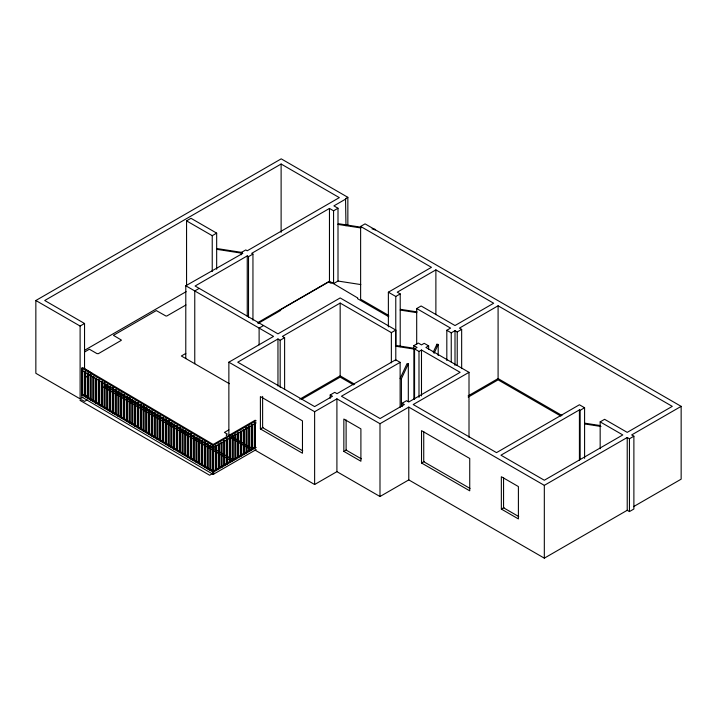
<?xml version="1.0" encoding="UTF-8"?>
<svg xmlns="http://www.w3.org/2000/svg" width="717" height="717" viewBox="0 0 717 717"><rect width="100%" height="100%" fill="white"/><g stroke="black" fill="none" stroke-linecap="round" stroke-linejoin="round"><path stroke-width="1.08" d="M185.784 358.563L185.793 285.76L242.812 253.343L241.342 252.492L241.342 254.732M374.964 230.139L375.305 229.404L372.042 228.902M401.412 378.719L408.314 363.842L407.041 363.644L400.131 378.522L401.412 378.719L401.412 406.476M433.247 352.164L436.922 344.241L438.195 344.438L438.195 355.542M434.063 353.347L438.195 344.438M82.769 397.317L80.116 398.858L35.85 373.297L35.85 300.504L281.216 158.842L347.853 197.318L347.853 225.317M241.342 252.492L245.779 249.937L247.248 250.78L339.32 197.623L281.118 164.023L44.723 300.504L84.543 323.492L84.543 369.416M186.563 285.823L186.563 220.872L191 218.309L216.668 233.133L216.668 269.287M186.563 220.872L212.232 235.687L216.668 233.133M35.85 300.504L80.116 326.056L84.543 323.492M347.853 197.318L345.54 198.654L345.97 225.783M252.949 320.158L252.949 254.078L248.512 256.641L247.248 255.906L195.096 286.011L277.963 333.853L340.163 297.94L395.793 330.062L395.793 360.669M333.566 210.807L333.566 283.609L338.003 281.046L338.003 208.244L333.566 210.807L329.462 208.441L251.685 253.343L252.949 254.078M345.97 198.905L333.898 205.878L338.003 208.244M84.445 350.371L186.169 291.64M84.543 352.011L89.374 349.224L96.965 353.598L98.346 353.678L121.236 340.387A1.21 0.699 0 0 0 121.236 339.975L113.429 335.341L156.315 310.578L165.905 316A1.309 0.753 0 0 0 166.272 316.027L166.747 315.973A1.309 0.753 0 0 0 167.07 315.865L185.954 304.967M199.201 288.377L194.764 290.941L194.764 363.743M84.57 371.684L85.502 371.684M85.009 377.59L89.679 374.892M90.136 374.964L90.602 374.695L90.602 399.772L90.136 399.503L90.136 374.964L90.602 375.242M96.643 379.365L96.643 402.784L96.177 403.053L95.711 402.784L95.711 378.253L96.643 378.253M388.757 315.471L360.624 299.231L360.624 226.429L365.061 223.865L681.15 406.36L681.15 479.162L633.568 506.632M98.964 380.162L99.43 379.893L99.43 404.424L98.964 404.693L98.498 404.424L98.498 379.893L98.964 380.162L98.964 404.693M81.774 368.153L212.725 445.275L213.666 444.737L82.715 367.624L81.774 368.153L81.783 394.583L82.249 394.852L82.715 394.583L82.715 370.044M105.005 384.285L105.005 407.704L104.539 407.973L104.073 407.704L104.073 383.174L104.539 382.905M104.073 383.174L105.005 383.174M84.543 371.657L84.57 396.223L85.502 396.223L85.502 372.804M84.57 396.223L85.502 396.223M107.792 385.925L107.792 409.344L107.326 409.622L106.86 409.344L106.86 384.814L107.326 384.545M86.121 397.2L87.026 396.564A1.21 0.699 0 0 0 86.811 395.918L84.866 394.771M106.86 384.814L107.792 384.814M87.349 397.863L88.29 397.863L88.29 373.324L87.349 373.324L87.349 397.863L88.29 397.863M110.579 386.454L110.579 410.993L110.113 411.262L109.638 410.993L109.638 386.454L110.113 386.185M87.205 399.88L84.552 401.412L81.693 399.763L79.99 400.373L209.642 475.237L212.447 473.614M90.136 399.503L91.077 399.503L91.077 374.964M90.602 399.772L91.077 399.503M112.426 388.094L112.892 387.825L112.892 412.902L112.426 412.633L112.426 388.094L112.892 388.363M92.923 376.613L92.923 401.144L93.855 401.144L93.855 376.613M92.923 401.144L93.855 401.144M95.711 402.784L96.643 402.784M118.466 416.183L118 415.914L118 391.374L118.466 391.106L118.466 416.183L118.932 415.914L118.932 391.374M185.793 353.436L181.356 355.999L229.341 383.703M98.498 404.424L99.43 404.424M101.285 381.534L101.285 406.064L102.217 406.064L102.217 381.534M101.285 406.064L102.217 406.064M124.041 394.924L124.507 394.655L124.507 419.194L124.041 419.463L123.575 419.194L123.575 394.655L124.041 394.924L124.041 419.463M104.073 407.704L105.005 407.704M127.294 397.415L127.294 420.834L126.828 421.103L126.362 420.834L126.362 396.295L127.294 396.295M106.86 409.344L107.792 409.344M257.448 322.811L329.462 281.234L357.747 297.994A1.264 0.726 0 0 0 357.747 298.801L388.775 316.735M130.082 397.935L130.082 422.474L129.616 422.743L129.141 422.474L129.141 397.935L129.616 397.666M258.192 323.394L280.714 310.389L280.06 310.013L328.592 281.987L330.295 282.964A1.192 0.69 0 0 0 330.618 283.081L330.725 283.098A1.309 0.753 0 0 0 331.46 283.098L332.177 282.803M109.638 410.993L110.579 410.993M132.869 400.695L132.869 424.114L132.394 424.383L131.928 424.114L131.928 399.584L132.394 399.306M112.426 412.633L113.367 412.633L113.367 388.094M263.551 325.536L259.115 328.099L259.115 344.895M112.892 412.902L113.367 412.633M135.647 402.336L135.647 425.755L135.181 426.023L134.715 425.755L134.715 401.224L135.647 401.224M115.213 414.274L116.145 414.274L116.145 389.734L115.213 389.734L115.213 414.274L116.145 414.274M137.503 402.864L137.969 402.595L137.969 427.664L137.503 427.395L137.503 402.864L137.969 403.133M118 415.914L118.932 415.914M140.756 429.304L140.29 429.035L140.29 404.505L140.756 404.236L140.756 429.304L141.222 429.035L141.222 404.505M120.788 393.015L120.788 417.554L121.72 417.554L121.72 393.015M120.788 417.554L121.72 417.554M146.331 408.054L146.797 407.785L146.797 432.324L146.331 432.593L145.865 432.324L145.865 407.785L146.331 408.054L146.331 432.593M126.362 420.834L127.294 420.834M251.999 448.349L228.866 434.995L228.866 362.193L273.527 336.416L185.793 285.76M129.141 422.474L130.082 422.474M151.905 411.334L152.371 411.065L152.371 435.604L151.905 435.873L151.43 435.604L151.43 411.065L151.905 411.334L151.905 435.873M284.613 389.214L284.613 337.698L280.177 340.252L277.963 338.98L237.739 362.193L314.629 406.593L332.473 396.286L330.205 394.977L330.205 398.338M395.793 330.062L391.357 332.625L340.163 303.067L282.399 336.416L284.613 337.698M131.928 424.114L132.869 424.114M155.159 413.826L155.159 437.245L154.684 437.513L154.218 437.245L154.218 412.705L155.159 412.705M134.715 425.755L135.647 425.755M157.937 414.345L157.937 438.885L157.471 439.154L157.005 438.885L157.005 414.345L157.471 414.076M137.503 427.395L138.435 427.395L138.435 402.864M137.969 427.664L138.435 427.395M160.725 417.106L160.725 440.525L160.258 440.794L159.792 440.525L159.792 415.985L160.258 415.717M140.29 429.035L141.222 429.035M143.077 430.675L144.009 430.675L144.009 406.145L143.077 406.145L143.077 430.675L144.009 430.675M165.367 419.266L165.833 418.997L165.833 444.074L165.367 443.805L165.367 419.266L165.833 419.544M145.865 432.324L146.797 432.324M388.372 326.907L388.372 292.195L431.446 267.324L360.624 226.429M168.154 420.915L169.087 420.915L169.087 445.445L168.62 445.714L168.154 445.445L168.154 420.915L169.087 420.915M148.652 409.425L148.652 433.964L149.584 433.964L149.584 409.425M148.652 433.964L149.584 433.964M416.694 344.384L416.694 308.543L421.13 305.98L455.008 325.545L493.654 303.237L435.882 269.879L397.245 292.195L400.211 293.907L400.211 346.714M171.408 422.824L171.874 422.555L171.874 447.085L171.408 447.354L170.933 447.085L170.933 422.555L171.408 422.824L171.408 447.354M388.372 292.195L395.775 296.462L400.211 293.907M174.661 425.306L174.661 448.725L174.186 448.994L173.72 448.725L173.72 424.195L174.661 424.195M154.218 437.245L155.159 437.245M176.974 426.104L177.44 425.835L177.44 450.366L176.974 450.635L176.507 450.366L176.507 425.835L176.974 426.104L176.974 450.635M157.005 438.885L157.937 438.885M179.295 427.475L179.761 427.207L179.761 452.284L179.295 452.006L179.295 427.475L179.761 427.744M159.792 440.525L160.725 440.525M183.014 430.227L183.014 453.655L182.548 453.924L182.082 453.655L182.082 429.116L183.014 429.116M162.58 442.165L163.512 442.165L163.512 417.626L162.58 417.626L162.58 442.165L163.512 442.165M184.869 430.756L185.336 430.487L185.336 455.564L184.869 455.295L184.869 430.756L185.336 431.025M165.367 443.805L166.299 443.805L166.299 419.266M165.833 444.074L166.299 443.805M188.123 457.204L187.657 456.935L187.657 432.396L188.123 432.127L188.123 457.204L188.589 456.935L188.589 432.396M168.154 445.445L169.087 445.445M194.164 436.796L194.164 460.215L193.698 460.484L193.223 460.215L193.223 435.676L194.164 435.676M173.72 448.725L174.661 448.725M196.476 437.585L196.951 437.316L196.951 461.856L196.476 462.124L196.01 461.856L196.01 437.316L196.476 437.585L196.476 462.124M176.507 450.366L177.44 450.366M179.295 452.006L180.227 452.006L180.227 427.475M179.761 452.284L180.227 452.006M202.517 441.717L202.517 465.136L202.051 465.405L201.585 465.136L201.585 440.596L202.051 440.328M201.585 440.596L202.517 440.596M182.082 453.655L183.014 453.655M204.372 442.246L205.304 442.246L205.304 466.776L204.838 467.045L204.372 466.776L204.372 442.246L204.838 441.968M184.869 455.295L185.802 455.295L185.802 430.756M228.866 429.868L224.43 432.432L227.289 434.081L226.231 434.995A1.282 0.735 0 0 0 226.447 435.398L226.599 435.506M185.336 455.564L185.802 455.295M208.091 443.886L208.091 468.416L207.625 468.685L207.159 468.416L207.159 443.886L207.625 443.617M187.657 456.935L188.589 456.935M213.666 473.587L212.725 474.125L212.725 444.737L255.243 420.189M190.444 458.575L191.376 458.575L191.376 434.036L190.444 434.036L190.444 458.575L191.376 458.575M212.725 444.737L213.666 445.275L256.175 420.736M224.771 440.749L223.838 440.749L224.771 440.749L224.771 465.288L224.304 465.557L223.838 465.288L223.838 441.86M246.065 427.915L246.998 427.915L246.998 452.454L246.531 452.723L246.065 452.454L246.065 427.915L246.998 427.915M213.666 447.166L212.725 447.166L213.2 446.897L213.2 471.965L212.725 471.696L213.666 471.696L213.666 445.275M215.503 445.562L216.444 445.562L216.444 470.092L215.978 470.37L215.503 470.092L215.503 446.673M221.526 442.622L222.001 442.353L222.001 466.892L221.526 467.161L221.06 466.892L221.06 442.353L221.526 442.622L221.526 467.161M229.861 437.809L230.327 437.54L230.327 462.08L229.861 462.348L229.395 462.08L229.395 437.54M232.64 460.744L233.106 460.475L233.106 435.936L232.64 436.205L232.64 460.744L232.174 460.475L232.174 435.936M235.418 434.601L235.884 434.332L235.884 458.871L235.418 459.14L234.952 458.871L234.952 434.332L235.418 434.601L235.418 459.14M237.73 432.727L238.662 432.727L238.662 457.267L238.196 457.536L237.73 457.267L237.73 433.848M243.753 429.788L244.219 429.519L244.219 454.058L243.753 454.327L243.287 454.058L243.287 429.519L243.753 429.788L243.753 454.327M254.867 423.38L255.333 423.111L255.333 447.641L254.867 447.91L254.401 447.641L254.401 423.111M256.175 422.887L213.666 447.435L212.725 446.897M193.223 460.215L194.164 460.215M299.724 399.208L340.163 375.86L354.655 384.231M301.732 399.297L340.163 377.115L353.615 384.877M196.01 461.856L196.951 461.856M198.797 438.956L198.797 463.496L199.729 463.496L199.729 438.956M198.797 463.496L199.729 463.496M260.396 428.936L302.466 453.225L302.466 420.87L260.396 396.573L260.396 428.936L263.058 427.395M201.585 465.136L202.517 465.136M413.87 399.378L413.87 345.621L418.307 343.058L421.488 344.895L424.213 343.326L428.649 345.881L428.649 349.242M204.372 466.776L205.304 466.776M330.205 394.977L334.74 392.36L337.008 393.669L395.694 359.791L400.131 362.345L400.131 407.39M207.159 468.416L208.091 468.416M414.56 399.297L414.56 348.892L417.052 347.458L413.87 345.621M446.816 360.517L446.816 330.277L450.572 328.108L416.694 308.543M209.947 470.056L210.879 470.056L210.879 445.526L209.947 445.526L209.947 470.056L210.879 470.056M228.866 362.193L314.629 411.71L336.909 398.849L379.992 423.72L408.78 407.104L544.32 485.355L627.223 437.495L629.445 438.777L633.882 436.214L633.882 509.016L629.445 511.571L627.223 510.289L544.32 558.158L408.78 479.897L379.992 496.522L336.909 471.652L314.629 484.513L254.885 450.016M400.131 362.345L341.444 396.232L380.091 418.54L404.343 404.54L402.12 403.259L402.12 406.62M414.56 348.892L418.997 351.455L421.488 350.021L460.135 372.329L408.78 401.977L406.557 400.704L402.12 403.259M428.649 345.881L425.925 347.458L469.008 372.329L469.008 437.289M446.816 330.277L451.244 332.84L455.008 330.662L457.231 331.944L461.658 329.39L461.658 368.583M600.165 448.752L600.165 421.874L604.601 419.311L627.223 432.369L672.277 406.36L498.091 305.792L459.445 328.108L461.658 329.39M255.243 446.888L212.725 471.428L213.666 471.965L256.175 447.426M215.503 470.092L216.444 470.092M218.282 443.957L218.282 468.488L219.223 468.488L219.223 443.957M221.06 466.892L222.001 466.892M223.838 465.288L224.771 465.288M226.617 463.684L227.549 463.684L227.549 439.145L226.617 439.145L226.617 463.684L227.549 463.684M229.395 462.08L230.327 462.08M232.174 460.475L233.106 460.475M234.952 458.871L235.884 458.871M237.73 457.267L238.662 457.267M243.287 454.058L244.219 454.058M246.065 452.454L246.998 452.454M248.844 450.85L249.776 450.85L249.776 426.319L248.844 426.319L248.844 450.85L249.776 450.85M251.622 449.245L252.554 449.245L252.554 424.715L251.622 424.715L251.622 449.245L252.554 449.245M254.401 447.641L255.333 447.641M213.2 471.965L213.666 471.696M218.282 468.488L219.223 468.488M240.509 431.123L240.509 455.662L240.975 455.931L241.441 455.662L241.441 431.123M212.725 473.587L213.666 474.125L256.175 449.586M469.008 372.329L413.207 404.54L496.514 452.633L579.417 404.764L584.588 407.758L584.588 458.351M343.846 451.387L360.902 461.237L360.902 428.883L343.846 419.033L343.846 451.387L346.571 449.819M468.138 395.883L498.091 378.594L561.958 415.466M468.237 397.084L498.091 379.849L560.9 416.111M421.524 462.994L469.734 490.831L469.734 458.477L421.524 430.639L421.524 462.994L424.186 461.461M584.588 407.758L580.152 410.321L579.417 409.891L500.95 455.196L544.32 480.238L622.786 434.932L600.165 421.874M501.344 509.079L518.4 518.92L518.4 486.565L501.344 476.724L501.344 509.079L504.006 507.537M681.15 406.36L631.659 434.932L633.882 436.214M81.774 394.852L82.715 394.314L213.666 471.436L212.725 471.965L81.774 394.852L81.774 397.003L212.725 474.125M213.666 446.897L212.725 447.435L81.774 370.313M361.171 227.217L338.343 223.686L338.003 224.421L360.83 227.952M242.418 252.501L217.009 248.566L216.668 249.31L242.077 253.235M338.003 281.046L360.83 284.577M417.034 311.895L400.552 309.341L400.211 310.085L416.694 312.63M413.709 348.22L396.142 345.504L395.793 346.239L414.471 349.125M600.246 425.566L584.929 423.2L584.588 423.935L600.989 426.472M470.02 488.438L423.738 461.712L423.738 431.589M518.723 516.554L503.558 507.797L503.558 477.674M361.278 458.826L346.114 450.079L346.114 419.956M255.333 423.111L254.867 422.842L254.867 447.91M302.771 450.832L262.619 427.655L262.619 396.411M235.418 434.063L235.884 434.332M232.64 435.667L233.106 435.936M230.327 437.54L229.861 437.271L229.861 462.348M229.485 437.173L251.568 449.918M84.068 368.475L91.91 373.225M215.978 445.293L216.444 445.562M81.783 370.044L82.249 370.313L82.249 394.852M109.638 386.454L110.113 386.723L110.113 411.262M118 391.374L118.466 391.643M129.141 397.935L129.616 398.213L129.616 422.743M131.928 399.584L132.394 399.853L132.394 424.383M140.29 404.505L140.756 404.773M157.005 414.345L157.471 414.614L157.471 439.154M159.792 415.985L160.258 416.254L160.258 440.794M187.657 432.396L188.123 432.665M207.159 443.886L207.625 444.155L207.625 468.685M233.796 460.18L105.444 386.078L103.669 387.099L232.021 461.201M82.249 394.314L82.715 394.583M629.445 438.777L629.445 511.571M627.223 437.495L627.223 510.289M580.152 410.321L580.152 459.597M579.417 409.891L579.417 460.287M544.32 485.355L544.32 558.158M498.091 305.792L498.091 378.594M457.231 331.944L457.231 365.545M455.008 330.662L455.008 365.383M451.244 332.84L451.244 361.96M436.922 344.241L436.922 346.463M435.882 269.879L435.882 314.682M421.488 350.021L421.488 395.936M418.997 351.455L418.997 397.379M408.78 407.104L408.78 479.897M408.314 363.842L408.314 401.592M395.775 296.462L395.775 345.746M391.357 332.625L391.357 362.865M379.992 423.72L379.992 496.522M340.163 303.067L340.163 375.86M336.909 398.849L336.909 471.652M329.462 208.441L329.462 281.234M314.629 411.71L314.629 484.513M281.118 164.023L281.118 232.344M280.177 340.252L280.177 387.297M277.963 338.98L277.963 386.015M252.088 424.446L252.088 449.514M249.31 426.041L249.31 451.118M248.512 256.641L248.512 317.12M247.248 255.906L247.248 316.385M246.531 427.646L246.531 452.723M240.975 431.392L240.975 455.931M238.196 432.996L238.196 457.536M227.083 438.876L227.083 463.953M224.304 440.48L224.304 465.557M218.748 444.226L218.748 468.766M215.978 445.831L215.978 470.37M213.666 471.965L213.666 474.125M212.232 235.687L212.232 271.528M210.413 445.257L210.413 470.325M204.838 442.514L204.838 467.045M202.051 440.874L202.051 465.405M199.263 439.225L199.263 463.765M193.698 435.945L193.698 460.484M190.91 433.767L190.91 458.844M182.548 429.384L182.548 453.924M174.186 424.464L174.186 448.994M168.62 420.637L168.62 445.714M163.046 417.357L163.046 442.434M154.684 412.974L154.684 437.513M149.118 409.694L149.118 434.233M143.543 405.876L143.543 430.953M135.181 401.493L135.181 426.023M126.828 396.573L126.828 421.103M121.254 393.283L121.254 417.823M115.679 389.465L115.679 414.543M107.326 385.083L107.326 409.622M104.539 383.443L104.539 407.973M101.751 381.803L101.751 406.333M96.177 378.522L96.177 403.053M93.389 376.335L93.389 401.412M87.824 373.055L87.824 398.132M85.036 371.953L85.036 396.492M80.116 326.056L80.116 398.858"/></g></svg>
